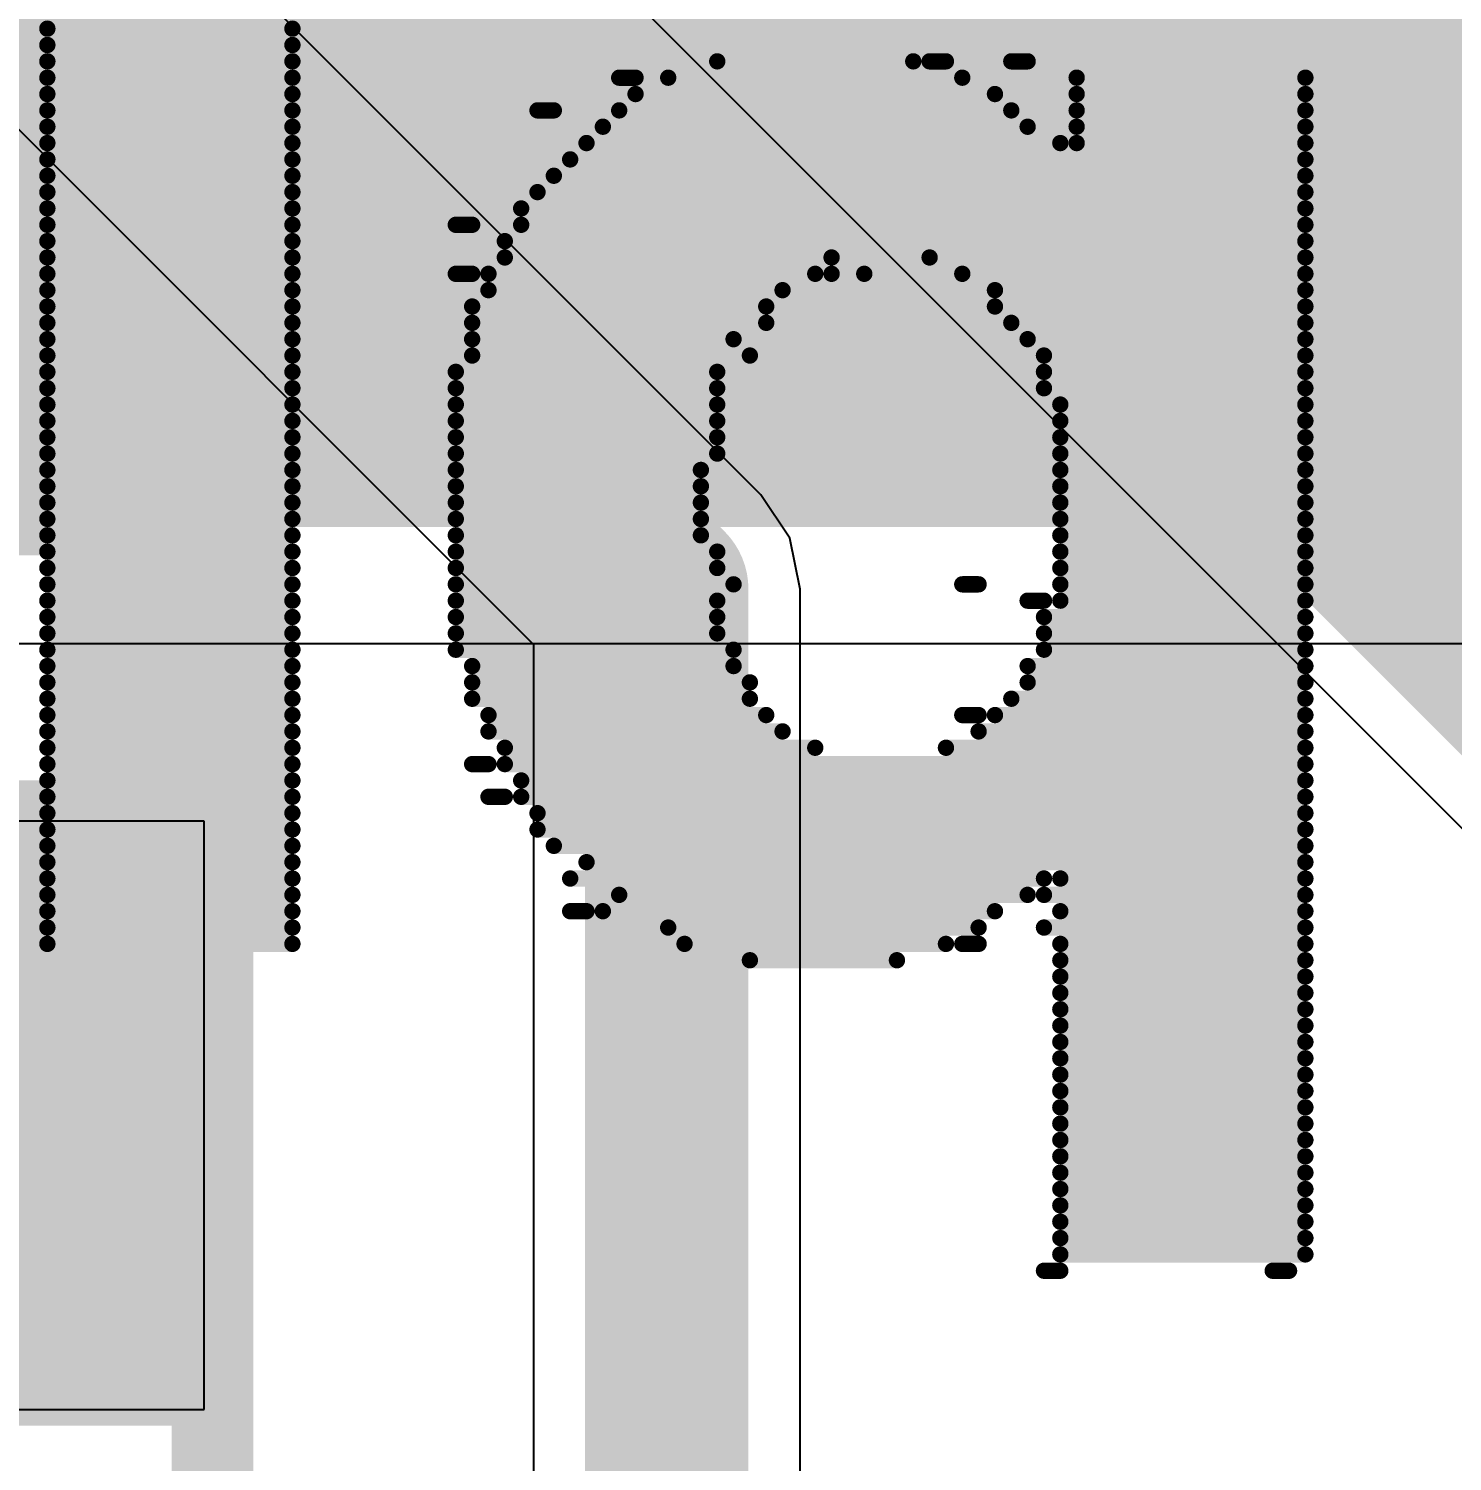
# Model space of a CAD drawing. Header units: millimetres. Extents: x -6 to 194, y -120 to 229.
# Drawn here: x 33.496 to 35.71, y 12.467 to 14.694 of the extents above; entities that cross this region are included whole.
import ezdxf

# ---------------------------------------------------------------- set-up
doc = ezdxf.new("R2010")
doc.units = ezdxf.units.MM
for name, color, linetype in [('BottomLayer', 5, 'Continuous'), ('BottomOverlay', 54, 'Continuous'), ('TopLayer', 1, 'Continuous'), ('TopOverlay', 2, 'Continuous'), ('TopPaste', 8, 'Continuous'), ('TopSolder', 216, 'Continuous')]:
    doc.layers.add(name, color=color, linetype=linetype)
doc.styles.add('Arial', font='', dxfattribs={"height": 0.2})
doc.styles.get('Arial').set_extended_font_data('Arial')

# ---------------------------------------------------------------- blocks, each defined once
blk = doc.blocks.new('R___0603_25')
at = {"layer": 'TopLayer'}
blk.add_hatch(color=1, dxfattribs=at).paths.add_polyline_path([(1.143, 0.4445), (1.143, -0.4445), (0.381, -0.4445), (0.381, 0.4445)])
at = {"layer": 'TopPaste'}
blk.add_hatch(color=8, dxfattribs=at).paths.add_polyline_path([(1.143, 0.4445), (1.143, -0.4445), (0.381, -0.4445), (0.381, 0.4445)])
at = {"layer": 'TopSolder'}
blk.add_hatch(color=216, dxfattribs=at).paths.add_polyline_path([(1.2446, 0.5461), (1.2446, -0.5461), (0.2794, -0.5461), (0.2794, 0.5461)])
at = {"layer": 'TopOverlay', "const_width": 0.127}
for points in [[(1.2192, 0.5334), (1.2192, -0.5334)], [(-1.2192, -0.5334), (1.2192, -0.5334)]]:
    blk.add_lwpolyline(points, dxfattribs=at)
at = {"layer": 'TopOverlay', "const_width": 0.0635}
blk.add_lwpolyline([(1.18745, -0.5334, 1), (1.25095, -0.5334, 1)], format="xyb", close=True, dxfattribs=at)
blk.add_lwpolyline([(1.18745, -0.5334, 1), (1.25095, -0.5334, 1)], format="xyb", close=True, dxfattribs=at)

msp = doc.modelspace()

# ---------------------------------------------------------------- hatches: boundary and pattern name
at = {"layer": 'BottomLayer'}
msp.add_hatch(color=5, dxfattribs=at).paths.add_polyline_path([(13.9673, 13.9192), (50.1142, 13.9192), (50.1142, 15.7695), (13.9673, 15.7695)])

# ---------------------------------------------------------------- linework, layer by layer
msp.add_line((16.7838, 13.7379), (50.1142, 13.7379), dxfattribs=at)
at = {"layer": 'BottomOverlay', "const_width": 0.0254}
for points in [[(33.5253, 14.6936), (33.9063, 14.6936)], [(33.5253, 14.6682), (33.9063, 14.6682)], [(33.5253, 14.6428), (33.9063, 14.6428)], [(34.5667, 14.6428), (34.8715, 14.6428)], [(34.8969, 14.6428), (34.9223, 14.6428)], [(35.0239, 14.6428), (35.0493, 14.6428)], [(33.5253, 14.6174), (33.9063, 14.6174)], [(34.4143, 14.6174), (34.4397, 14.6174)], [(34.4905, 14.6174), (34.9477, 14.6174)], [(35.1255, 14.6174), (35.4811, 14.6174)], [(33.5253, 14.592), (33.9063, 14.592)], [(34.4397, 14.592), (34.9985, 14.592)], [(35.1255, 14.592), (35.4811, 14.592)], [(33.5253, 14.5666), (33.9063, 14.5666)], [(34.2873, 14.5666), (34.3127, 14.5666)], [(34.4143, 14.5666), (35.0239, 14.5666)], [(35.1255, 14.5666), (35.4811, 14.5666)], [(33.5253, 14.5412), (33.9063, 14.5412)], [(34.3889, 14.5412), (35.0493, 14.5412)], [(35.1255, 14.5412), (35.4811, 14.5412)], [(33.5253, 14.5158), (33.9063, 14.5158)], [(34.3635, 14.5158), (35.1001, 14.5158)], [(35.1255, 14.5158), (35.4811, 14.5158)], [(33.5253, 14.4904), (33.9063, 14.4904)], [(34.3381, 14.4904), (35.4811, 14.4904)], [(33.5253, 14.465), (33.9063, 14.465)], [(34.3127, 14.465), (35.4811, 14.465)], [(33.5253, 14.4396), (33.9063, 14.4396)], [(34.2873, 14.4396), (35.4811, 14.4396)], [(33.5253, 14.4142), (33.9063, 14.4142)], [(34.2619, 14.4142), (35.4811, 14.4142)], [(33.5253, 14.3888), (33.9063, 14.3888)], [(34.1603, 14.3888), (34.1857, 14.3888)], [(34.2619, 14.3888), (35.4811, 14.3888)], [(33.5253, 14.3634), (33.9063, 14.3634)], [(34.2365, 14.3634), (35.4811, 14.3634)], [(33.5253, 14.338), (33.9063, 14.338)], [(34.2365, 14.338), (34.7445, 14.338)], [(34.8969, 14.338), (35.4811, 14.338)], [(33.5253, 14.3126), (33.9063, 14.3126)], [(34.1603, 14.3126), (34.1857, 14.3126)], [(34.2111, 14.3126), (34.7191, 14.3126)], [(34.7445, 14.3126), (34.7953, 14.3126)], [(34.9477, 14.3126), (35.4811, 14.3126)], [(33.5253, 14.2872), (33.9063, 14.2872)], [(34.2111, 14.2872), (34.6683, 14.2872)], [(34.9985, 14.2872), (35.4811, 14.2872)], [(33.5253, 14.2618), (33.9063, 14.2618)], [(34.1857, 14.2618), (34.6429, 14.2618)], [(34.9985, 14.2618), (35.4811, 14.2618)], [(33.5253, 14.2364), (33.9063, 14.2364)], [(34.1857, 14.2364), (34.6429, 14.2364)], [(35.0239, 14.2364), (35.4811, 14.2364)], [(33.5253, 14.211), (33.9063, 14.211)], [(34.1857, 14.211), (34.5921, 14.211)], [(35.0493, 14.211), (35.4811, 14.211)], [(33.5253, 14.1856), (33.9063, 14.1856)], [(34.1857, 14.1856), (34.6175, 14.1856)], [(35.0747, 14.1856), (35.4811, 14.1856)], [(33.5253, 14.1602), (33.9063, 14.1602)], [(34.1603, 14.1602), (34.5667, 14.1602)], [(35.0747, 14.1602), (35.4811, 14.1602)], [(33.5253, 14.1348), (33.9063, 14.1348)], [(34.1603, 14.1348), (34.5667, 14.1348)], [(35.0747, 14.1348), (35.4811, 14.1348)], [(33.5253, 14.1094), (33.9063, 14.1094)], [(34.1603, 14.1094), (34.5667, 14.1094)], [(35.1001, 14.1094), (35.4811, 14.1094)], [(33.5253, 14.084), (33.9063, 14.084)], [(34.1603, 14.084), (34.5667, 14.084)], [(35.1001, 14.084), (35.4811, 14.084)], [(33.5253, 14.0586), (33.9063, 14.0586)], [(34.1603, 14.0586), (34.5667, 14.0586)], [(35.1001, 14.0586), (35.4811, 14.0586)], [(33.5253, 14.0332), (33.9063, 14.0332)], [(34.1603, 14.0332), (34.5667, 14.0332)], [(35.1001, 14.0332), (35.4811, 14.0332)], [(33.5253, 14.0078), (33.9063, 14.0078)], [(34.1603, 14.0078), (34.5413, 14.0078)], [(35.1001, 14.0078), (35.4811, 14.0078)], [(33.5253, 13.9824), (33.9063, 13.9824)], [(34.1603, 13.9824), (34.5413, 13.9824)], [(35.1001, 13.9824), (35.4811, 13.9824)], [(33.5253, 13.957), (33.9063, 13.957)], [(34.1603, 13.957), (34.5413, 13.957)], [(35.1001, 13.957), (35.4811, 13.957)], [(33.5253, 13.9316), (33.9063, 13.9316)], [(34.1603, 13.9316), (34.5413, 13.9316)], [(35.1001, 13.9316), (35.4811, 13.9316)], [(33.5253, 13.9062), (33.9063, 13.9062)], [(34.1603, 13.9062), (34.5413, 13.9062)], [(35.1001, 13.9062), (35.4811, 13.9062)], [(33.5253, 13.8808), (33.9063, 13.8808)], [(34.1603, 13.8808), (34.5667, 13.8808)], [(35.1001, 13.8808), (35.4811, 13.8808)], [(33.5253, 13.8554), (33.9063, 13.8554)], [(34.1603, 13.8554), (34.5667, 13.8554)], [(35.1001, 13.8554), (35.4811, 13.8554)], [(33.5253, 13.83), (33.9063, 13.83)], [(34.1603, 13.83), (34.5921, 13.83)], [(34.9477, 13.83), (34.9731, 13.83)], [(35.1001, 13.83), (35.4811, 13.83)], [(33.5253, 13.8046), (33.9063, 13.8046)], [(34.1603, 13.8046), (34.5667, 13.8046)], [(35.0493, 13.8046), (35.0747, 13.8046)], [(35.1001, 13.8046), (35.4811, 13.8046)], [(33.5253, 13.7792), (33.9063, 13.7792)], [(34.1603, 13.7792), (34.5667, 13.7792)], [(35.0747, 13.7792), (35.4811, 13.7792)], [(33.5253, 13.7538), (33.9063, 13.7538)], [(34.1603, 13.7538), (34.5667, 13.7538)], [(35.0747, 13.7538), (35.4811, 13.7538)], [(33.5253, 13.7284), (33.9063, 13.7284)], [(34.1603, 13.7284), (34.5921, 13.7284)], [(35.0747, 13.7284), (35.4811, 13.7284)], [(33.5253, 13.703), (33.9063, 13.703)], [(34.1857, 13.703), (34.5921, 13.703)], [(35.0493, 13.703), (35.4811, 13.703)], [(33.5253, 13.6776), (33.9063, 13.6776)], [(34.1857, 13.6776), (34.6175, 13.6776)], [(35.0493, 13.6776), (35.4811, 13.6776)], [(33.5253, 13.6522), (33.9063, 13.6522)], [(34.1857, 13.6522), (34.6175, 13.6522)], [(35.0239, 13.6522), (35.4811, 13.6522)], [(33.5253, 13.6268), (33.9063, 13.6268)], [(34.2111, 13.6268), (34.6429, 13.6268)], [(34.9477, 13.6268), (34.9731, 13.6268)], [(34.9985, 13.6268), (35.4811, 13.6268)], [(33.5253, 13.6014), (33.9063, 13.6014)], [(34.2111, 13.6014), (34.6683, 13.6014)], [(34.9731, 13.6014), (35.4811, 13.6014)], [(33.5253, 13.576), (33.9063, 13.576)], [(34.2365, 13.576), (34.7191, 13.576)], [(34.9223, 13.576), (35.4811, 13.576)], [(33.5253, 13.5506), (33.9063, 13.5506)], [(34.1857, 13.5506), (34.2111, 13.5506)], [(34.2365, 13.5506), (35.4811, 13.5506)], [(33.5253, 13.5252), (33.9063, 13.5252)], [(34.2619, 13.5252), (35.4811, 13.5252)], [(33.5253, 13.4998), (33.9063, 13.4998)], [(34.2111, 13.4998), (34.2365, 13.4998)], [(34.2619, 13.4998), (35.4811, 13.4998)], [(33.5253, 13.4744), (33.9063, 13.4744)], [(34.2873, 13.4744), (35.4811, 13.4744)], [(33.5253, 13.449), (33.9063, 13.449)], [(34.2873, 13.449), (35.4811, 13.449)], [(33.5253, 13.4236), (33.9063, 13.4236)], [(34.3127, 13.4236), (35.4811, 13.4236)], [(33.5253, 13.3982), (33.9063, 13.3982)], [(34.3635, 13.3982), (35.4811, 13.3982)], [(33.5253, 13.3728), (33.9063, 13.3728)], [(34.3381, 13.3728), (35.0747, 13.3728)], [(35.1001, 13.3728), (35.4811, 13.3728)], [(33.5253, 13.3474), (33.9063, 13.3474)], [(34.4143, 13.3474), (35.0493, 13.3474)], [(35.0747, 13.3474), (35.4811, 13.3474)], [(33.5253, 13.322), (33.9063, 13.322)], [(34.3381, 13.322), (34.3635, 13.322)], [(34.3889, 13.322), (34.9985, 13.322)], [(35.1001, 13.322), (35.4811, 13.322)], [(33.5253, 13.2966), (33.9063, 13.2966)], [(34.4905, 13.2966), (34.9731, 13.2966)], [(35.0747, 13.2966), (35.4811, 13.2966)], [(33.5253, 13.2712), (33.9063, 13.2712)], [(34.5159, 13.2712), (34.9223, 13.2712)], [(34.9477, 13.2712), (34.9731, 13.2712)], [(35.1001, 13.2712), (35.4811, 13.2712)], [(34.6175, 13.2458), (34.8461, 13.2458)], [(35.1001, 13.2458), (35.4811, 13.2458)], [(35.1001, 13.2204), (35.4811, 13.2204)], [(35.1001, 13.195), (35.4811, 13.195)], [(35.1001, 13.1696), (35.4811, 13.1696)], [(35.1001, 13.1442), (35.4811, 13.1442)], [(35.1001, 13.1188), (35.4811, 13.1188)], [(35.1001, 13.0934), (35.4811, 13.0934)], [(35.1001, 13.068), (35.4811, 13.068)], [(35.1001, 13.0426), (35.4811, 13.0426)], [(35.1001, 13.0172), (35.4811, 13.0172)], [(35.1001, 12.9918), (35.4811, 12.9918)], [(35.1001, 12.9664), (35.4811, 12.9664)], [(35.1001, 12.941), (35.4811, 12.941)], [(35.1001, 12.9156), (35.4811, 12.9156)], [(35.1001, 12.8902), (35.4811, 12.8902)], [(35.1001, 12.8648), (35.4811, 12.8648)], [(35.1001, 12.8394), (35.4811, 12.8394)], [(35.1001, 12.814), (35.4811, 12.814)], [(35.1001, 12.7886), (35.4811, 12.7886)], [(35.0747, 12.7632), (35.1001, 12.7632)], [(35.4303, 12.7632), (35.4557, 12.7632)]]:
    msp.add_lwpolyline(points, dxfattribs=at)
at = {"layer": 'BottomOverlay', "const_width": 0.0127}
for points in [[(33.519, 14.6936, 1), (33.5317, 14.6936, 1)], [(33.9, 14.6936, 1), (33.9127, 14.6936, 1)], [(33.519, 14.6682, 1), (33.5317, 14.6682, 1)], [(33.9, 14.6682, 1), (33.9127, 14.6682, 1)], [(33.519, 14.6428, 1), (33.5317, 14.6428, 1)], [(33.9, 14.6428, 1), (33.9127, 14.6428, 1)], [(34.5604, 14.6428, 1), (34.5731, 14.6428, 1)], [(34.8652, 14.6428, 1), (34.8779, 14.6428, 1)], [(34.8906, 14.6428, 1), (34.9033, 14.6428, 1)], [(34.916, 14.6428, 1), (34.9287, 14.6428, 1)], [(35.0176, 14.6428, 1), (35.0303, 14.6428, 1)], [(35.043, 14.6428, 1), (35.0557, 14.6428, 1)], [(33.519, 14.6174, 1), (33.5317, 14.6174, 1)], [(33.9, 14.6174, 1), (33.9127, 14.6174, 1)], [(34.408, 14.6174, 1), (34.4207, 14.6174, 1)], [(34.4334, 14.6174, 1), (34.4461, 14.6174, 1)], [(34.4842, 14.6174, 1), (34.4969, 14.6174, 1)], [(34.9414, 14.6174, 1), (34.9541, 14.6174, 1)], [(35.1192, 14.6174, 1), (35.1319, 14.6174, 1)], [(35.4748, 14.6174, 1), (35.4875, 14.6174, 1)], [(33.519, 14.592, 1), (33.5317, 14.592, 1)], [(33.9, 14.592, 1), (33.9127, 14.592, 1)], [(34.4334, 14.592, 1), (34.4461, 14.592, 1)], [(34.9922, 14.592, 1), (35.0049, 14.592, 1)], [(35.1192, 14.592, 1), (35.1319, 14.592, 1)], [(35.4748, 14.592, 1), (35.4875, 14.592, 1)], [(33.519, 14.5666, 1), (33.5317, 14.5666, 1)], [(33.9, 14.5666, 1), (33.9127, 14.5666, 1)], [(34.281, 14.5666, 1), (34.2937, 14.5666, 1)], [(34.3064, 14.5666, 1), (34.3191, 14.5666, 1)], [(34.408, 14.5666, 1), (34.4207, 14.5666, 1)], [(35.0176, 14.5666, 1), (35.0303, 14.5666, 1)], [(35.1192, 14.5666, 1), (35.1319, 14.5666, 1)], [(35.4748, 14.5666, 1), (35.4875, 14.5666, 1)], [(33.519, 14.5412, 1), (33.5317, 14.5412, 1)], [(33.9, 14.5412, 1), (33.9127, 14.5412, 1)], [(34.3826, 14.5412, 1), (34.3953, 14.5412, 1)], [(35.043, 14.5412, 1), (35.0557, 14.5412, 1)], [(35.1192, 14.5412, 1), (35.1319, 14.5412, 1)], [(35.4748, 14.5412, 1), (35.4875, 14.5412, 1)], [(33.519, 14.5158, 1), (33.5317, 14.5158, 1)], [(33.9, 14.5158, 1), (33.9127, 14.5158, 1)], [(34.3572, 14.5158, 1), (34.3699, 14.5158, 1)], [(35.0938, 14.5158, 1), (35.1065, 14.5158, 1)], [(35.1192, 14.5158, 1), (35.1319, 14.5158, 1)], [(35.4748, 14.5158, 1), (35.4875, 14.5158, 1)], [(33.519, 14.4904, 1), (33.5317, 14.4904, 1)], [(33.9, 14.4904, 1), (33.9127, 14.4904, 1)], [(34.3318, 14.4904, 1), (34.3445, 14.4904, 1)], [(35.4748, 14.4904, 1), (35.4875, 14.4904, 1)], [(33.519, 14.465, 1), (33.5317, 14.465, 1)], [(33.9, 14.465, 1), (33.9127, 14.465, 1)], [(34.3064, 14.465, 1), (34.3191, 14.465, 1)], [(35.4748, 14.465, 1), (35.4875, 14.465, 1)], [(33.519, 14.4396, 1), (33.5317, 14.4396, 1)], [(33.9, 14.4396, 1), (33.9127, 14.4396, 1)], [(34.281, 14.4396, 1), (34.2937, 14.4396, 1)], [(35.4748, 14.4396, 1), (35.4875, 14.4396, 1)], [(33.519, 14.4142, 1), (33.5317, 14.4142, 1)], [(33.9, 14.4142, 1), (33.9127, 14.4142, 1)], [(34.2556, 14.4142, 1), (34.2683, 14.4142, 1)], [(35.4748, 14.4142, 1), (35.4875, 14.4142, 1)], [(33.519, 14.3888, 1), (33.5317, 14.3888, 1)], [(33.9, 14.3888, 1), (33.9127, 14.3888, 1)], [(34.154, 14.3888, 1), (34.1667, 14.3888, 1)], [(34.1794, 14.3888, 1), (34.1921, 14.3888, 1)], [(34.2556, 14.3888, 1), (34.2683, 14.3888, 1)], [(35.4748, 14.3888, 1), (35.4875, 14.3888, 1)], [(33.519, 14.3634, 1), (33.5317, 14.3634, 1)], [(33.9, 14.3634, 1), (33.9127, 14.3634, 1)], [(34.2302, 14.3634, 1), (34.2429, 14.3634, 1)], [(35.4748, 14.3634, 1), (35.4875, 14.3634, 1)], [(33.519, 14.338, 1), (33.5317, 14.338, 1)], [(33.9, 14.338, 1), (33.9127, 14.338, 1)], [(34.2302, 14.338, 1), (34.2429, 14.338, 1)], [(34.7382, 14.338, 1), (34.7509, 14.338, 1)], [(34.8906, 14.338, 1), (34.9033, 14.338, 1)], [(35.4748, 14.338, 1), (35.4875, 14.338, 1)], [(33.519, 14.3126, 1), (33.5317, 14.3126, 1)], [(33.9, 14.3126, 1), (33.9127, 14.3126, 1)], [(34.154, 14.3126, 1), (34.1667, 14.3126, 1)], [(34.1794, 14.3126, 1), (34.1921, 14.3126, 1)], [(34.2048, 14.3126, 1), (34.2175, 14.3126, 1)], [(34.7128, 14.3126, 1), (34.7255, 14.3126, 1)], [(34.7382, 14.3126, 1), (34.7509, 14.3126, 1)], [(34.789, 14.3126, 1), (34.8017, 14.3126, 1)], [(34.9414, 14.3126, 1), (34.9541, 14.3126, 1)], [(35.4748, 14.3126, 1), (35.4875, 14.3126, 1)], [(33.519, 14.2872, 1), (33.5317, 14.2872, 1)], [(33.9, 14.2872, 1), (33.9127, 14.2872, 1)], [(34.2048, 14.2872, 1), (34.2175, 14.2872, 1)], [(34.662, 14.2872, 1), (34.6747, 14.2872, 1)], [(34.9922, 14.2872, 1), (35.0049, 14.2872, 1)], [(35.4748, 14.2872, 1), (35.4875, 14.2872, 1)], [(33.519, 14.2618, 1), (33.5317, 14.2618, 1)], [(33.9, 14.2618, 1), (33.9127, 14.2618, 1)], [(34.1794, 14.2618, 1), (34.1921, 14.2618, 1)], [(34.6366, 14.2618, 1), (34.6493, 14.2618, 1)], [(34.9922, 14.2618, 1), (35.0049, 14.2618, 1)], [(35.4748, 14.2618, 1), (35.4875, 14.2618, 1)], [(33.519, 14.2364, 1), (33.5317, 14.2364, 1)], [(33.9, 14.2364, 1), (33.9127, 14.2364, 1)], [(34.1794, 14.2364, 1), (34.1921, 14.2364, 1)], [(34.6366, 14.2364, 1), (34.6493, 14.2364, 1)], [(35.0176, 14.2364, 1), (35.0303, 14.2364, 1)], [(35.4748, 14.2364, 1), (35.4875, 14.2364, 1)], [(33.519, 14.211, 1), (33.5317, 14.211, 1)], [(33.9, 14.211, 1), (33.9127, 14.211, 1)], [(34.1794, 14.211, 1), (34.1921, 14.211, 1)], [(34.5858, 14.211, 1), (34.5985, 14.211, 1)], [(35.043, 14.211, 1), (35.0557, 14.211, 1)], [(35.4748, 14.211, 1), (35.4875, 14.211, 1)], [(33.519, 14.1856, 1), (33.5317, 14.1856, 1)], [(33.9, 14.1856, 1), (33.9127, 14.1856, 1)], [(34.1794, 14.1856, 1), (34.1921, 14.1856, 1)], [(34.6112, 14.1856, 1), (34.6239, 14.1856, 1)], [(35.0684, 14.1856, 1), (35.0811, 14.1856, 1)], [(35.4748, 14.1856, 1), (35.4875, 14.1856, 1)], [(33.519, 14.1602, 1), (33.5317, 14.1602, 1)], [(33.9, 14.1602, 1), (33.9127, 14.1602, 1)], [(34.154, 14.1602, 1), (34.1667, 14.1602, 1)], [(34.5604, 14.1602, 1), (34.5731, 14.1602, 1)], [(35.0684, 14.1602, 1), (35.0811, 14.1602, 1)], [(35.4748, 14.1602, 1), (35.4875, 14.1602, 1)], [(33.519, 14.1348, 1), (33.5317, 14.1348, 1)], [(33.9, 14.1348, 1), (33.9127, 14.1348, 1)], [(34.154, 14.1348, 1), (34.1667, 14.1348, 1)], [(34.5604, 14.1348, 1), (34.5731, 14.1348, 1)], [(35.0684, 14.1348, 1), (35.0811, 14.1348, 1)], [(35.4748, 14.1348, 1), (35.4875, 14.1348, 1)], [(33.519, 14.1094, 1), (33.5317, 14.1094, 1)], [(33.9, 14.1094, 1), (33.9127, 14.1094, 1)], [(34.154, 14.1094, 1), (34.1667, 14.1094, 1)], [(34.5604, 14.1094, 1), (34.5731, 14.1094, 1)], [(35.0938, 14.1094, 1), (35.1065, 14.1094, 1)], [(35.4748, 14.1094, 1), (35.4875, 14.1094, 1)], [(33.519, 14.084, 1), (33.5317, 14.084, 1)], [(33.9, 14.084, 1), (33.9127, 14.084, 1)], [(34.154, 14.084, 1), (34.1667, 14.084, 1)], [(34.5604, 14.084, 1), (34.5731, 14.084, 1)], [(35.0938, 14.084, 1), (35.1065, 14.084, 1)], [(35.4748, 14.084, 1), (35.4875, 14.084, 1)], [(33.519, 14.0586, 1), (33.5317, 14.0586, 1)], [(33.9, 14.0586, 1), (33.9127, 14.0586, 1)], [(34.154, 14.0586, 1), (34.1667, 14.0586, 1)], [(34.5604, 14.0586, 1), (34.5731, 14.0586, 1)], [(35.0938, 14.0586, 1), (35.1065, 14.0586, 1)], [(35.4748, 14.0586, 1), (35.4875, 14.0586, 1)], [(33.519, 14.0332, 1), (33.5317, 14.0332, 1)], [(33.9, 14.0332, 1), (33.9127, 14.0332, 1)], [(34.154, 14.0332, 1), (34.1667, 14.0332, 1)], [(34.5604, 14.0332, 1), (34.5731, 14.0332, 1)], [(35.0938, 14.0332, 1), (35.1065, 14.0332, 1)], [(35.4748, 14.0332, 1), (35.4875, 14.0332, 1)], [(33.519, 14.0078, 1), (33.5317, 14.0078, 1)], [(33.9, 14.0078, 1), (33.9127, 14.0078, 1)], [(34.154, 14.0078, 1), (34.1667, 14.0078, 1)], [(34.535, 14.0078, 1), (34.5477, 14.0078, 1)], [(35.0938, 14.0078, 1), (35.1065, 14.0078, 1)], [(35.4748, 14.0078, 1), (35.4875, 14.0078, 1)], [(33.519, 13.9824, 1), (33.5317, 13.9824, 1)], [(33.9, 13.9824, 1), (33.9127, 13.9824, 1)], [(34.154, 13.9824, 1), (34.1667, 13.9824, 1)], [(34.535, 13.9824, 1), (34.5477, 13.9824, 1)], [(35.0938, 13.9824, 1), (35.1065, 13.9824, 1)], [(35.4748, 13.9824, 1), (35.4875, 13.9824, 1)], [(33.519, 13.957, 1), (33.5317, 13.957, 1)], [(33.9, 13.957, 1), (33.9127, 13.957, 1)], [(34.154, 13.957, 1), (34.1667, 13.957, 1)], [(34.535, 13.957, 1), (34.5477, 13.957, 1)], [(35.0938, 13.957, 1), (35.1065, 13.957, 1)], [(35.4748, 13.957, 1), (35.4875, 13.957, 1)], [(33.519, 13.9316, 1), (33.5317, 13.9316, 1)], [(33.9, 13.9316, 1), (33.9127, 13.9316, 1)], [(34.154, 13.9316, 1), (34.1667, 13.9316, 1)], [(34.535, 13.9316, 1), (34.5477, 13.9316, 1)], [(35.0938, 13.9316, 1), (35.1065, 13.9316, 1)], [(35.4748, 13.9316, 1), (35.4875, 13.9316, 1)], [(33.519, 13.9062, 1), (33.5317, 13.9062, 1)], [(33.9, 13.9062, 1), (33.9127, 13.9062, 1)], [(34.154, 13.9062, 1), (34.1667, 13.9062, 1)], [(34.535, 13.9062, 1), (34.5477, 13.9062, 1)], [(35.0938, 13.9062, 1), (35.1065, 13.9062, 1)], [(35.4748, 13.9062, 1), (35.4875, 13.9062, 1)], [(33.519, 13.8808, 1), (33.5317, 13.8808, 1)], [(33.9, 13.8808, 1), (33.9127, 13.8808, 1)], [(34.154, 13.8808, 1), (34.1667, 13.8808, 1)], [(34.5604, 13.8808, 1), (34.5731, 13.8808, 1)], [(35.0938, 13.8808, 1), (35.1065, 13.8808, 1)], [(35.4748, 13.8808, 1), (35.4875, 13.8808, 1)], [(33.519, 13.8554, 1), (33.5317, 13.8554, 1)], [(33.9, 13.8554, 1), (33.9127, 13.8554, 1)], [(34.154, 13.8554, 1), (34.1667, 13.8554, 1)], [(34.5604, 13.8554, 1), (34.5731, 13.8554, 1)], [(35.0938, 13.8554, 1), (35.1065, 13.8554, 1)], [(35.4748, 13.8554, 1), (35.4875, 13.8554, 1)], [(33.519, 13.83, 1), (33.5317, 13.83, 1)], [(33.9, 13.83, 1), (33.9127, 13.83, 1)], [(34.154, 13.83, 1), (34.1667, 13.83, 1)], [(34.5858, 13.83, 1), (34.5985, 13.83, 1)], [(34.9414, 13.83, 1), (34.9541, 13.83, 1)], [(34.9668, 13.83, 1), (34.9795, 13.83, 1)], [(35.0938, 13.83, 1), (35.1065, 13.83, 1)], [(35.4748, 13.83, 1), (35.4875, 13.83, 1)], [(33.519, 13.8046, 1), (33.5317, 13.8046, 1)], [(33.9, 13.8046, 1), (33.9127, 13.8046, 1)], [(34.154, 13.8046, 1), (34.1667, 13.8046, 1)], [(34.5604, 13.8046, 1), (34.5731, 13.8046, 1)], [(35.043, 13.8046, 1), (35.0557, 13.8046, 1)], [(35.0684, 13.8046, 1), (35.0811, 13.8046, 1)], [(35.0938, 13.8046, 1), (35.1065, 13.8046, 1)], [(35.4748, 13.8046, 1), (35.4875, 13.8046, 1)], [(33.519, 13.7792, 1), (33.5317, 13.7792, 1)], [(33.9, 13.7792, 1), (33.9127, 13.7792, 1)], [(34.154, 13.7792, 1), (34.1667, 13.7792, 1)], [(34.5604, 13.7792, 1), (34.5731, 13.7792, 1)], [(35.0684, 13.7792, 1), (35.0811, 13.7792, 1)], [(35.4748, 13.7792, 1), (35.4875, 13.7792, 1)], [(33.519, 13.7538, 1), (33.5317, 13.7538, 1)], [(33.9, 13.7538, 1), (33.9127, 13.7538, 1)], [(34.154, 13.7538, 1), (34.1667, 13.7538, 1)], [(34.5604, 13.7538, 1), (34.5731, 13.7538, 1)], [(35.0684, 13.7538, 1), (35.0811, 13.7538, 1)], [(35.4748, 13.7538, 1), (35.4875, 13.7538, 1)], [(33.519, 13.7284, 1), (33.5317, 13.7284, 1)], [(33.9, 13.7284, 1), (33.9127, 13.7284, 1)], [(34.154, 13.7284, 1), (34.1667, 13.7284, 1)], [(34.5858, 13.7284, 1), (34.5985, 13.7284, 1)], [(35.0684, 13.7284, 1), (35.0811, 13.7284, 1)], [(35.4748, 13.7284, 1), (35.4875, 13.7284, 1)], [(33.519, 13.703, 1), (33.5317, 13.703, 1)], [(33.9, 13.703, 1), (33.9127, 13.703, 1)], [(34.1794, 13.703, 1), (34.1921, 13.703, 1)], [(34.5858, 13.703, 1), (34.5985, 13.703, 1)], [(35.043, 13.703, 1), (35.0557, 13.703, 1)], [(35.4748, 13.703, 1), (35.4875, 13.703, 1)], [(33.519, 13.6776, 1), (33.5317, 13.6776, 1)], [(33.9, 13.6776, 1), (33.9127, 13.6776, 1)], [(34.1794, 13.6776, 1), (34.1921, 13.6776, 1)], [(34.6112, 13.6776, 1), (34.6239, 13.6776, 1)], [(35.043, 13.6776, 1), (35.0557, 13.6776, 1)], [(35.4748, 13.6776, 1), (35.4875, 13.6776, 1)], [(33.519, 13.6522, 1), (33.5317, 13.6522, 1)], [(33.9, 13.6522, 1), (33.9127, 13.6522, 1)], [(34.1794, 13.6522, 1), (34.1921, 13.6522, 1)], [(34.6112, 13.6522, 1), (34.6239, 13.6522, 1)], [(35.0176, 13.6522, 1), (35.0303, 13.6522, 1)], [(35.4748, 13.6522, 1), (35.4875, 13.6522, 1)], [(33.519, 13.6268, 1), (33.5317, 13.6268, 1)], [(33.9, 13.6268, 1), (33.9127, 13.6268, 1)], [(34.2048, 13.6268, 1), (34.2175, 13.6268, 1)], [(34.6366, 13.6268, 1), (34.6493, 13.6268, 1)], [(34.9414, 13.6268, 1), (34.9541, 13.6268, 1)], [(34.9668, 13.6268, 1), (34.9795, 13.6268, 1)], [(34.9922, 13.6268, 1), (35.0049, 13.6268, 1)], [(35.4748, 13.6268, 1), (35.4875, 13.6268, 1)], [(33.519, 13.6014, 1), (33.5317, 13.6014, 1)], [(33.9, 13.6014, 1), (33.9127, 13.6014, 1)], [(34.2048, 13.6014, 1), (34.2175, 13.6014, 1)], [(34.662, 13.6014, 1), (34.6747, 13.6014, 1)], [(34.9668, 13.6014, 1), (34.9795, 13.6014, 1)], [(35.4748, 13.6014, 1), (35.4875, 13.6014, 1)], [(33.519, 13.576, 1), (33.5317, 13.576, 1)], [(33.9, 13.576, 1), (33.9127, 13.576, 1)], [(34.2302, 13.576, 1), (34.2429, 13.576, 1)], [(34.7128, 13.576, 1), (34.7255, 13.576, 1)], [(34.916, 13.576, 1), (34.9287, 13.576, 1)], [(35.4748, 13.576, 1), (35.4875, 13.576, 1)], [(33.519, 13.5506, 1), (33.5317, 13.5506, 1)], [(33.9, 13.5506, 1), (33.9127, 13.5506, 1)], [(34.1794, 13.5506, 1), (34.1921, 13.5506, 1)], [(34.2048, 13.5506, 1), (34.2175, 13.5506, 1)], [(34.2302, 13.5506, 1), (34.2429, 13.5506, 1)], [(35.4748, 13.5506, 1), (35.4875, 13.5506, 1)], [(33.519, 13.5252, 1), (33.5317, 13.5252, 1)], [(33.9, 13.5252, 1), (33.9127, 13.5252, 1)], [(34.2556, 13.5252, 1), (34.2683, 13.5252, 1)], [(35.4748, 13.5252, 1), (35.4875, 13.5252, 1)], [(33.519, 13.4998, 1), (33.5317, 13.4998, 1)], [(33.9, 13.4998, 1), (33.9127, 13.4998, 1)], [(34.2048, 13.4998, 1), (34.2175, 13.4998, 1)], [(34.2302, 13.4998, 1), (34.2429, 13.4998, 1)], [(34.2556, 13.4998, 1), (34.2683, 13.4998, 1)], [(35.4748, 13.4998, 1), (35.4875, 13.4998, 1)], [(33.519, 13.4744, 1), (33.5317, 13.4744, 1)], [(33.9, 13.4744, 1), (33.9127, 13.4744, 1)], [(34.281, 13.4744, 1), (34.2937, 13.4744, 1)], [(35.4748, 13.4744, 1), (35.4875, 13.4744, 1)], [(33.519, 13.449, 1), (33.5317, 13.449, 1)], [(33.9, 13.449, 1), (33.9127, 13.449, 1)], [(34.281, 13.449, 1), (34.2937, 13.449, 1)], [(35.4748, 13.449, 1), (35.4875, 13.449, 1)], [(33.519, 13.4236, 1), (33.5317, 13.4236, 1)], [(33.9, 13.4236, 1), (33.9127, 13.4236, 1)], [(34.3064, 13.4236, 1), (34.3191, 13.4236, 1)], [(35.4748, 13.4236, 1), (35.4875, 13.4236, 1)], [(33.519, 13.3982, 1), (33.5317, 13.3982, 1)], [(33.9, 13.3982, 1), (33.9127, 13.3982, 1)], [(34.3572, 13.3982, 1), (34.3699, 13.3982, 1)], [(35.4748, 13.3982, 1), (35.4875, 13.3982, 1)], [(33.519, 13.3728, 1), (33.5317, 13.3728, 1)], [(33.9, 13.3728, 1), (33.9127, 13.3728, 1)], [(34.3318, 13.3728, 1), (34.3445, 13.3728, 1)], [(35.0684, 13.3728, 1), (35.0811, 13.3728, 1)], [(35.0938, 13.3728, 1), (35.1065, 13.3728, 1)], [(35.4748, 13.3728, 1), (35.4875, 13.3728, 1)], [(33.519, 13.3474, 1), (33.5317, 13.3474, 1)], [(33.9, 13.3474, 1), (33.9127, 13.3474, 1)], [(34.408, 13.3474, 1), (34.4207, 13.3474, 1)], [(35.043, 13.3474, 1), (35.0557, 13.3474, 1)], [(35.0684, 13.3474, 1), (35.0811, 13.3474, 1)], [(35.4748, 13.3474, 1), (35.4875, 13.3474, 1)], [(33.519, 13.322, 1), (33.5317, 13.322, 1)], [(33.9, 13.322, 1), (33.9127, 13.322, 1)], [(34.3318, 13.322, 1), (34.3445, 13.322, 1)], [(34.3572, 13.322, 1), (34.3699, 13.322, 1)], [(34.3826, 13.322, 1), (34.3953, 13.322, 1)], [(34.9922, 13.322, 1), (35.0049, 13.322, 1)], [(35.0938, 13.322, 1), (35.1065, 13.322, 1)], [(35.4748, 13.322, 1), (35.4875, 13.322, 1)], [(33.519, 13.2966, 1), (33.5317, 13.2966, 1)], [(33.9, 13.2966, 1), (33.9127, 13.2966, 1)], [(34.4842, 13.2966, 1), (34.4969, 13.2966, 1)], [(34.9668, 13.2966, 1), (34.9795, 13.2966, 1)], [(35.0684, 13.2966, 1), (35.0811, 13.2966, 1)], [(35.4748, 13.2966, 1), (35.4875, 13.2966, 1)], [(33.519, 13.2712, 1), (33.5317, 13.2712, 1)], [(33.9, 13.2712, 1), (33.9127, 13.2712, 1)], [(34.5096, 13.2712, 1), (34.5223, 13.2712, 1)], [(34.916, 13.2712, 1), (34.9287, 13.2712, 1)], [(34.9414, 13.2712, 1), (34.9541, 13.2712, 1)], [(34.9668, 13.2712, 1), (34.9795, 13.2712, 1)], [(35.0938, 13.2712, 1), (35.1065, 13.2712, 1)], [(35.4748, 13.2712, 1), (35.4875, 13.2712, 1)], [(34.6112, 13.2458, 1), (34.6239, 13.2458, 1)], [(34.8398, 13.2458, 1), (34.8525, 13.2458, 1)], [(35.0938, 13.2458, 1), (35.1065, 13.2458, 1)], [(35.4748, 13.2458, 1), (35.4875, 13.2458, 1)], [(35.0938, 13.2204, 1), (35.1065, 13.2204, 1)], [(35.4748, 13.2204, 1), (35.4875, 13.2204, 1)], [(35.0938, 13.195, 1), (35.1065, 13.195, 1)], [(35.4748, 13.195, 1), (35.4875, 13.195, 1)], [(35.0938, 13.1696, 1), (35.1065, 13.1696, 1)], [(35.4748, 13.1696, 1), (35.4875, 13.1696, 1)], [(35.0938, 13.1442, 1), (35.1065, 13.1442, 1)], [(35.4748, 13.1442, 1), (35.4875, 13.1442, 1)], [(35.0938, 13.1188, 1), (35.1065, 13.1188, 1)], [(35.4748, 13.1188, 1), (35.4875, 13.1188, 1)], [(35.0938, 13.0934, 1), (35.1065, 13.0934, 1)], [(35.4748, 13.0934, 1), (35.4875, 13.0934, 1)], [(35.0938, 13.068, 1), (35.1065, 13.068, 1)], [(35.4748, 13.068, 1), (35.4875, 13.068, 1)], [(35.0938, 13.0426, 1), (35.1065, 13.0426, 1)], [(35.4748, 13.0426, 1), (35.4875, 13.0426, 1)], [(35.0938, 13.0172, 1), (35.1065, 13.0172, 1)], [(35.4748, 13.0172, 1), (35.4875, 13.0172, 1)], [(35.0938, 12.9918, 1), (35.1065, 12.9918, 1)], [(35.4748, 12.9918, 1), (35.4875, 12.9918, 1)], [(35.0938, 12.9664, 1), (35.1065, 12.9664, 1)], [(35.4748, 12.9664, 1), (35.4875, 12.9664, 1)], [(35.0938, 12.941, 1), (35.1065, 12.941, 1)], [(35.4748, 12.941, 1), (35.4875, 12.941, 1)], [(35.0938, 12.9156, 1), (35.1065, 12.9156, 1)], [(35.4748, 12.9156, 1), (35.4875, 12.9156, 1)], [(35.0938, 12.8902, 1), (35.1065, 12.8902, 1)], [(35.4748, 12.8902, 1), (35.4875, 12.8902, 1)], [(35.0938, 12.8648, 1), (35.1065, 12.8648, 1)], [(35.4748, 12.8648, 1), (35.4875, 12.8648, 1)], [(35.0938, 12.8394, 1), (35.1065, 12.8394, 1)], [(35.4748, 12.8394, 1), (35.4875, 12.8394, 1)], [(35.0938, 12.814, 1), (35.1065, 12.814, 1)], [(35.4748, 12.814, 1), (35.4875, 12.814, 1)], [(35.0938, 12.7886, 1), (35.1065, 12.7886, 1)], [(35.4748, 12.7886, 1), (35.4875, 12.7886, 1)], [(35.0684, 12.7632, 1), (35.0811, 12.7632, 1)], [(35.0938, 12.7632, 1), (35.1065, 12.7632, 1)], [(35.424, 12.7632, 1), (35.4367, 12.7632, 1)], [(35.4494, 12.7632, 1), (35.4621, 12.7632, 1)]]:
    msp.add_lwpolyline(points, format="xyb", close=True, dxfattribs=at)
at = {"layer": 'TopLayer'}
for p, q in [((31.0517, 18.1236), (37.5288, 11.6465)), ((34.6348, 13.969), (32.3539, 16.2499)), ((32.0811, 15.9367), (34.2811, 13.7367)), ((34.6797, 13.9018), (34.6348, 13.969)), ((34.6348, 13.969), (34.6348, 13.969)), ((34.6955, 13.8225), (34.6797, 13.9018)), ((34.6955, 5.9725), (34.6955, 13.8225)), ((34.2811, 13.7367), (34.2811, 5.9725)), ((33.7693, 13.462), (33.4558, 13.462)), ((33.7693, 12.5476), (33.7693, 13.462)), ((32.7279, 12.5476), (33.7693, 12.5476))]:
    msp.add_line(p, q, dxfattribs=at)
at = {"layer": 'TopLayer', "const_width": 0.254}
for points in [[(31.1401, 19.4058), (41.5543, 8.9916)], [(31.0013, 19.0058), (41.9276, 8.0795)], [(31.1375, 18.3308), (37.736, 11.7323)], [(31.9024, 16.4084), (34.4883, 13.8225)], [(34.4883, 5.6418), (34.4883, 13.8225)]]:
    msp.add_lwpolyline(points, dxfattribs=at)
at = {"layer": 'TopLayer', "const_width": 0.127}
msp.add_lwpolyline([(34.4248, 13.8225, 1), (34.5518, 13.8225, 1)], format="xyb", close=True, dxfattribs=at)
msp.add_lwpolyline([(34.4248, 13.8225, 1), (34.5518, 13.8225, 1)], format="xyb", close=True, dxfattribs=at)

# ---------------------------------------------------------------- block references
at = {"rotation": 90}
msp.add_blockref('R___0603_25', (33.2486, 12.2428), dxfattribs=at)

# ---------------------------------------------------------------- texts
at = {"layer": 'TopOverlay', "style": 'Arial'}
msp.add_text('R4', height=1.016, rotation=90, dxfattribs=at).set_placement((33.7818, 13.7586))

doc.saveas('drawing.dxf')
